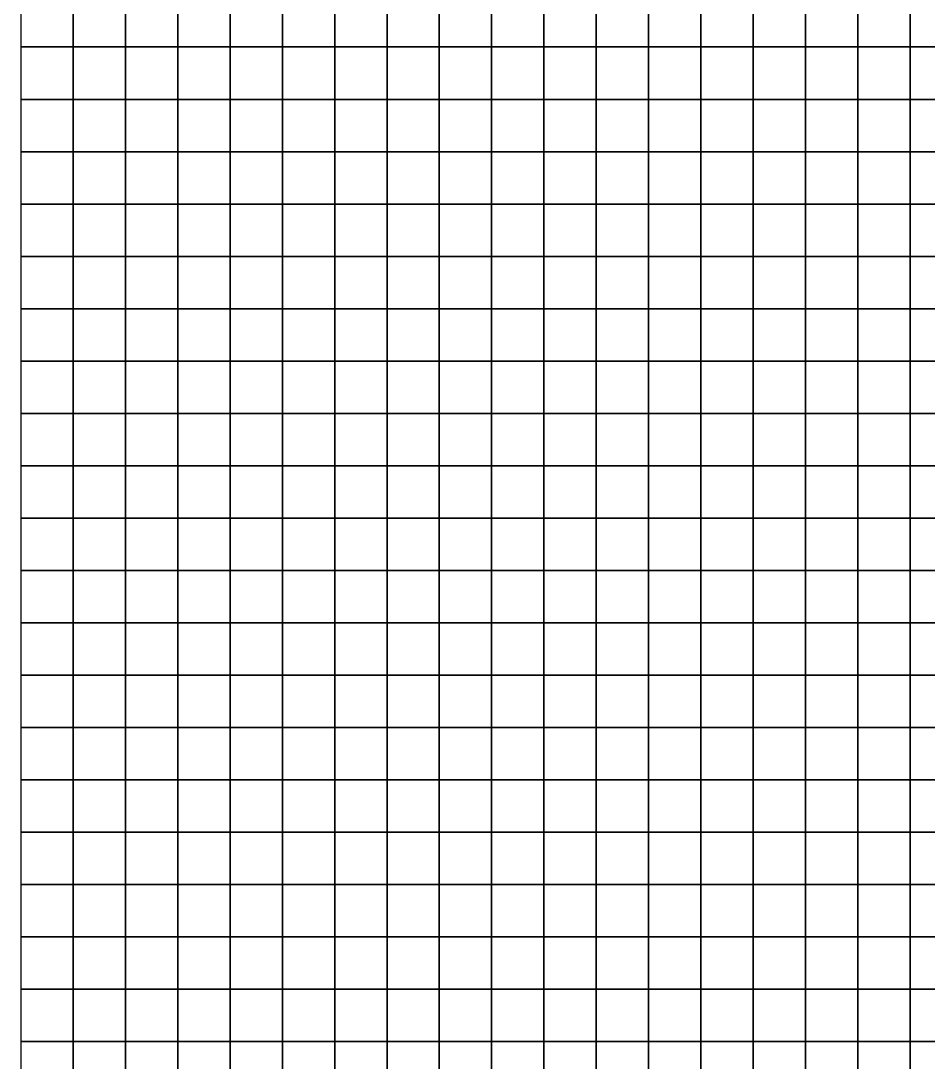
# Model space of a CAD drawing. Header units: metres. Extents: x 0 to 700, y 0 to 800.
# Drawn here: x 0 to 173.4, y 196.1 to 395 of the extents above; entities that cross this region are included whole.
import ezdxf

# ---------------------------------------------------------------- set-up
doc = ezdxf.new("R2010")
doc.units = ezdxf.units.M

msp = doc.modelspace()

# ---------------------------------------------------------------- linework, layer by layer
at = {"layer": 'C2'}
for points in [[(0, 390, -308.18), (10, 390, -308.89), (10, 400, -308.64), (0, 400, -308.08)], [(10, 390, -308.89), (20, 390, -308.82), (20, 400, -308.59), (10, 400, -308.64)], [(20, 390, -308.82), (30, 390, -309.54), (30, 400, -309.18), (20, 400, -308.59)], [(30, 390, -309.54), (40, 390, -310.82), (40, 400, -310.28), (30, 400, -309.18)], [(40, 390, -310.82), (50, 390, -311.36), (50, 400, -310.79), (40, 400, -310.28)], [(50, 390, -311.36), (60, 390, -310.93), (60, 400, -310.45), (50, 400, -310.79)], [(60, 390, -310.93), (70, 390, -309.84), (70, 400, -309.63), (60, 400, -310.45)], [(70, 390, -309.84), (80, 390, -309.92), (80, 400, -309.75), (70, 400, -309.63)], [(80, 390, -309.92), (90, 390, -311.2), (90, 400, -310.87), (80, 400, -309.75)], [(90, 390, -311.2), (100, 390, -311.43), (100, 400, -311.11), (90, 400, -310.87)], [(100, 390, -311.43), (110, 390, -310.33), (110, 400, -310.1), (100, 400, -311.11)], [(110, 390, -310.33), (120, 390, -308.19), (120, 400, -308.23), (110, 400, -310.1)], [(120, 390, -308.19), (130, 390, -307.43), (130, 400, -307.51), (120, 400, -308.23)], [(130, 390, -307.43), (140, 390, -308.02), (140, 400, -307.89), (130, 400, -307.51)], [(140, 390, -308.02), (150, 390, -307.87), (150, 400, -307.72), (140, 400, -307.89)], [(150, 390, -307.87), (160, 390, -306.68), (160, 400, -306.54), (150, 400, -307.72)], [(160, 390, -306.68), (170, 390, -304.88), (170, 400, -304.83), (160, 400, -306.54)], [(170, 390, -304.88), (180, 390, -304.86), (180, 400, -304.71), (170, 400, -304.83)], [(0, 380, -309.53), (10, 380, -310.18), (10, 390, -308.89), (0, 390, -308.18)], [(10, 380, -310.18), (20, 380, -310.13), (20, 390, -308.82), (10, 390, -308.89)], [(20, 380, -310.13), (30, 380, -310.79), (30, 390, -309.54), (20, 390, -308.82)], [(30, 380, -310.79), (40, 380, -311.95), (40, 390, -310.82), (30, 390, -309.54)], [(40, 380, -311.95), (50, 380, -312.43), (50, 390, -311.36), (40, 390, -310.82)], [(50, 380, -312.43), (60, 380, -312.03), (60, 390, -310.93), (50, 390, -311.36)], [(60, 380, -312.03), (70, 380, -311.02), (70, 390, -309.84), (60, 390, -310.93)], [(70, 380, -311.02), (80, 380, -311.05), (80, 390, -309.92), (70, 390, -309.84)], [(80, 380, -311.05), (90, 380, -312.17), (90, 390, -311.2), (80, 390, -309.92)], [(90, 380, -312.17), (100, 380, -312.33), (100, 390, -311.43), (90, 390, -311.2)], [(100, 380, -312.33), (110, 380, -311.28), (110, 390, -310.33), (100, 390, -311.43)], [(110, 380, -311.28), (120, 380, -309.32), (120, 390, -308.19), (110, 390, -310.33)], [(120, 380, -309.32), (130, 380, -308.58), (130, 390, -307.43), (120, 390, -308.19)], [(130, 380, -308.58), (140, 380, -309.03), (140, 390, -308.02), (130, 390, -307.43)], [(140, 380, -309.03), (150, 380, -308.86), (150, 390, -307.87), (140, 390, -308.02)], [(150, 380, -308.86), (160, 380, -307.77), (160, 390, -306.68), (150, 390, -307.87)], [(160, 380, -307.77), (170, 380, -306.17), (170, 390, -304.88), (160, 390, -306.68)], [(170, 380, -306.17), (180, 380, -306.19), (180, 390, -304.86), (170, 390, -304.88)], [(0, 370, -309.13), (10, 370, -309.75), (10, 380, -310.18), (0, 380, -309.53)], [(10, 370, -309.75), (20, 370, -309.63), (20, 380, -310.13), (10, 380, -310.18)], [(20, 370, -309.63), (30, 370, -310.27), (30, 380, -310.79), (20, 380, -310.13)], [(30, 370, -310.27), (40, 370, -311.43), (40, 380, -311.95), (30, 380, -310.79)], [(40, 370, -311.43), (50, 370, -311.91), (50, 380, -312.43), (40, 380, -311.95)], [(50, 370, -311.91), (60, 370, -311.42), (60, 380, -312.03), (50, 380, -312.43)], [(60, 370, -311.42), (70, 370, -310.3), (70, 380, -311.02), (60, 380, -312.03)], [(70, 370, -310.3), (80, 370, -310.33), (80, 380, -311.05), (70, 380, -311.02)], [(80, 370, -310.33), (90, 370, -311.53), (90, 380, -312.17), (80, 380, -311.05)], [(90, 370, -311.53), (100, 370, -311.72), (100, 380, -312.33), (90, 380, -312.17)], [(100, 370, -311.72), (110, 370, -310.62), (110, 380, -311.28), (100, 380, -312.33)], [(110, 370, -310.62), (120, 370, -308.56), (120, 380, -309.32), (110, 380, -311.28)], [(120, 370, -308.56), (130, 370, -307.8), (130, 380, -308.58), (120, 380, -309.32)], [(130, 370, -307.8), (140, 370, -308.35), (140, 380, -309.03), (130, 380, -308.58)], [(140, 370, -308.35), (150, 370, -308.24), (150, 380, -308.86), (140, 380, -309.03)], [(150, 370, -308.24), (160, 370, -307.19), (160, 380, -307.77), (150, 380, -308.86)], [(160, 370, -307.19), (170, 370, -305.65), (170, 380, -306.17), (160, 380, -307.77)], [(170, 370, -305.65), (180, 370, -305.74), (180, 380, -306.19), (170, 380, -306.17)], [(0, 360, -307.12), (10, 360, -307.77), (10, 370, -309.75), (0, 370, -309.13)], [(10, 360, -307.77), (20, 360, -307.56), (20, 370, -309.63), (10, 370, -309.75)], [(20, 360, -307.56), (30, 360, -308.23), (30, 370, -310.27), (20, 370, -309.63)], [(30, 360, -308.23), (40, 360, -309.54), (40, 370, -311.43), (30, 370, -310.27)], [(40, 360, -309.54), (50, 360, -310.08), (50, 370, -311.91), (40, 370, -311.43)], [(50, 360, -310.08), (60, 360, -309.45), (60, 370, -311.42), (50, 370, -311.91)], [(60, 360, -309.45), (70, 360, -308.07), (70, 370, -310.3), (60, 370, -311.42)], [(70, 360, -308.07), (80, 360, -308.13), (80, 370, -310.33), (70, 370, -310.3)], [(80, 360, -308.13), (90, 360, -309.59), (90, 370, -311.53), (80, 370, -310.33)], [(90, 360, -309.59), (100, 360, -309.91), (100, 370, -311.72), (90, 370, -311.53)], [(100, 360, -309.91), (110, 360, -308.68), (110, 370, -310.62), (100, 370, -311.72)], [(110, 360, -308.68), (120, 360, -306.32), (120, 370, -308.56), (110, 370, -310.62)], [(120, 360, -306.32), (130, 360, -305.54), (130, 370, -307.8), (120, 370, -308.56)], [(130, 360, -305.54), (140, 360, -306.34), (140, 370, -308.35), (130, 370, -307.8)], [(140, 360, -306.34), (150, 360, -306.36), (150, 370, -308.24), (140, 370, -308.35)], [(150, 360, -306.36), (160, 360, -305.24), (160, 370, -307.19), (150, 370, -308.24)], [(160, 360, -305.24), (170, 360, -303.56), (170, 370, -305.65), (160, 370, -307.19)], [(170, 360, -303.56), (180, 360, -303.77), (180, 370, -305.74), (170, 370, -305.65)], [(0, 350, -306.4), (10, 350, -306.9), (10, 360, -307.77), (0, 360, -307.12)], [(10, 350, -306.9), (20, 350, -306.56), (20, 360, -307.56), (10, 360, -307.77)], [(20, 350, -306.56), (30, 350, -307.06), (30, 360, -308.23), (20, 360, -307.56)], [(30, 350, -307.06), (40, 350, -308.23), (40, 360, -309.54), (30, 360, -308.23)], [(40, 350, -308.23), (50, 350, -308.71), (50, 360, -310.08), (40, 360, -309.54)], [(50, 350, -308.71), (60, 350, -308.01), (60, 360, -309.45), (50, 360, -310.08)], [(60, 350, -308.01), (70, 350, -306.57), (70, 360, -308.07), (60, 360, -309.45)], [(70, 350, -306.57), (80, 350, -306.61), (80, 360, -308.13), (70, 360, -308.07)], [(80, 350, -306.61), (90, 350, -308.09), (90, 360, -309.59), (80, 360, -308.13)], [(90, 350, -308.09), (100, 350, -308.46), (100, 360, -309.91), (90, 360, -309.59)], [(100, 350, -308.46), (110, 350, -307.22), (110, 360, -308.68), (100, 360, -309.91)], [(110, 350, -307.22), (120, 350, -304.88), (120, 360, -306.32), (110, 360, -308.68)], [(120, 350, -304.88), (130, 350, -304.13), (130, 360, -305.54), (120, 360, -306.32)], [(130, 350, -304.13), (140, 350, -305), (140, 360, -306.34), (130, 360, -305.54)], [(140, 350, -305), (150, 350, -305.12), (150, 360, -306.36), (140, 360, -306.34)], [(150, 350, -305.12), (160, 350, -304.07), (160, 360, -305.24), (150, 360, -306.36)], [(160, 350, -304.07), (170, 350, -302.59), (170, 360, -303.56), (160, 360, -305.24)], [(170, 350, -302.59), (180, 350, -302.87), (180, 360, -303.77), (170, 360, -303.56)], [(0, 340, -305.63), (10, 340, -305.99), (10, 350, -306.9), (0, 350, -306.4)], [(10, 340, -305.99), (20, 340, -305.55), (20, 350, -306.56), (10, 350, -306.9)], [(20, 340, -305.55), (30, 340, -305.89), (30, 350, -307.06), (20, 350, -306.56)], [(30, 340, -305.89), (40, 340, -306.85), (40, 350, -308.23), (30, 350, -307.06)], [(40, 340, -306.85), (50, 340, -307.17), (50, 350, -308.71), (40, 350, -308.23)], [(50, 340, -307.17), (60, 340, -306.43), (60, 350, -308.01), (50, 350, -308.71)], [(60, 340, -306.43), (70, 340, -304.99), (70, 350, -306.57), (60, 350, -308.01)], [(70, 340, -304.99), (80, 340, -305.01), (80, 350, -306.61), (70, 350, -306.57)], [(80, 340, -305.01), (90, 340, -306.4), (90, 350, -308.09), (80, 350, -306.61)], [(90, 340, -306.4), (100, 340, -306.74), (100, 350, -308.46), (90, 350, -308.09)], [(100, 340, -306.74), (110, 340, -305.6), (110, 350, -307.22), (100, 350, -308.46)], [(110, 340, -305.6), (120, 340, -303.39), (120, 350, -304.88), (110, 350, -307.22)], [(120, 340, -303.39), (130, 340, -302.72), (130, 350, -304.13), (120, 350, -304.88)], [(130, 340, -302.72), (140, 340, -303.62), (140, 350, -305), (130, 350, -304.13)], [(140, 340, -303.62), (150, 340, -303.79), (150, 350, -305.12), (140, 350, -305)], [(150, 340, -303.79), (160, 340, -302.91), (160, 350, -304.07), (150, 350, -305.12)], [(160, 340, -302.91), (170, 340, -301.69), (170, 350, -302.59), (160, 350, -304.07)], [(170, 340, -301.69), (180, 340, -302.06), (180, 350, -302.87), (170, 350, -302.59)], [(0, 330, -305.73), (10, 330, -305.83), (10, 340, -305.99), (0, 340, -305.63)], [(10, 330, -305.83), (20, 330, -305.24), (20, 340, -305.55), (10, 340, -305.99)], [(20, 330, -305.24), (30, 330, -305.32), (30, 340, -305.89), (20, 340, -305.55)], [(30, 330, -305.32), (40, 330, -305.9), (40, 340, -306.85), (30, 340, -305.89)], [(40, 330, -305.9), (50, 330, -305.95), (50, 340, -307.17), (40, 340, -306.85)], [(50, 330, -305.95), (60, 330, -305.19), (60, 340, -306.43), (50, 340, -307.17)], [(60, 330, -305.19), (70, 330, -303.93), (70, 340, -304.99), (60, 340, -306.43)], [(70, 330, -303.93), (80, 330, -303.93), (80, 340, -305.01), (70, 340, -304.99)], [(80, 330, -303.93), (90, 330, -305.07), (90, 340, -306.4), (80, 340, -305.01)], [(90, 330, -305.07), (100, 330, -305.35), (100, 340, -306.74), (90, 340, -306.4)], [(100, 330, -305.35), (110, 330, -304.42), (110, 340, -305.6), (100, 340, -306.74)], [(110, 330, -304.42), (120, 330, -302.6), (120, 340, -303.39), (110, 340, -305.6)], [(120, 330, -302.6), (130, 330, -302.07), (130, 340, -302.72), (120, 340, -303.39)], [(130, 330, -302.07), (140, 330, -302.84), (140, 340, -303.62), (130, 340, -302.72)], [(140, 330, -302.84), (150, 330, -303), (150, 340, -303.79), (140, 340, -303.62)], [(150, 330, -303), (160, 330, -302.34), (160, 340, -302.91), (150, 340, -303.79)], [(160, 330, -302.34), (170, 330, -301.43), (170, 340, -301.69), (160, 340, -302.91)], [(170, 330, -301.43), (180, 330, -301.8), (180, 340, -302.06), (170, 340, -301.69)], [(0, 320, -304.91), (10, 320, -304.85), (10, 330, -305.83), (0, 330, -305.73)], [(10, 320, -304.85), (20, 320, -304.2), (20, 330, -305.24), (10, 330, -305.83)], [(20, 320, -304.2), (30, 320, -304.09), (30, 330, -305.32), (20, 330, -305.24)], [(30, 320, -304.09), (40, 320, -304.44), (40, 330, -305.9), (30, 330, -305.32)], [(40, 320, -304.44), (50, 320, -304.32), (50, 330, -305.95), (40, 330, -305.9)], [(50, 320, -304.32), (60, 320, -303.51), (60, 330, -305.19), (50, 330, -305.95)], [(60, 320, -303.51), (70, 320, -302.3), (70, 330, -303.93), (60, 330, -305.19)], [(70, 320, -302.3), (80, 320, -302.26), (80, 330, -303.93), (70, 330, -303.93)], [(80, 320, -302.26), (90, 320, -303.25), (90, 330, -305.07), (80, 330, -303.93)], [(90, 320, -303.25), (100, 320, -303.5), (100, 330, -305.35), (90, 330, -305.07)], [(100, 320, -303.5), (110, 320, -302.65), (110, 330, -304.42), (100, 330, -305.35)], [(110, 320, -302.65), (120, 320, -301.01), (120, 330, -302.6), (110, 330, -304.42)], [(120, 320, -301.01), (130, 320, -300.57), (130, 330, -302.07), (120, 330, -302.6)], [(130, 320, -300.57), (140, 320, -301.31), (140, 330, -302.84), (130, 330, -302.07)], [(140, 320, -301.31), (150, 320, -301.57), (150, 330, -303), (140, 330, -302.84)], [(150, 320, -301.57), (160, 320, -301.13), (160, 330, -302.34), (150, 330, -303)], [(160, 320, -301.13), (170, 320, -300.55), (170, 330, -301.43), (160, 330, -302.34)], [(170, 320, -300.55), (180, 320, -301.07), (180, 330, -301.8), (170, 330, -301.43)], [(0, 310, -302.69), (10, 310, -302.6), (10, 320, -304.85), (0, 320, -304.91)], [(10, 310, -302.6), (20, 310, -301.83), (20, 320, -304.2), (10, 320, -304.85)], [(20, 310, -301.83), (30, 310, -301.68), (30, 320, -304.09), (20, 320, -304.2)], [(30, 310, -301.68), (40, 310, -302.05), (40, 320, -304.44), (30, 320, -304.09)], [(40, 310, -302.05), (50, 310, -301.91), (50, 320, -304.32), (40, 320, -304.44)], [(50, 310, -301.91), (60, 310, -300.93), (60, 320, -303.51), (50, 320, -304.32)], [(60, 310, -300.93), (70, 310, -299.51), (70, 320, -302.3), (60, 320, -303.51)], [(70, 310, -299.51), (80, 310, -299.45), (80, 320, -302.26), (70, 320, -302.3)], [(80, 310, -299.45), (90, 310, -300.58), (90, 320, -303.25), (80, 320, -302.26)], [(90, 310, -300.58), (100, 310, -300.9), (100, 320, -303.5), (90, 320, -303.25)], [(100, 310, -300.9), (110, 310, -299.95), (110, 320, -302.65), (100, 320, -303.5)], [(110, 310, -299.95), (120, 310, -298.14), (120, 320, -301.01), (110, 320, -302.65)], [(120, 310, -298.14), (130, 310, -297.72), (130, 320, -300.57), (120, 320, -301.01)], [(130, 310, -297.72), (140, 310, -298.65), (140, 320, -301.31), (130, 320, -300.57)], [(140, 310, -298.65), (150, 310, -299.09), (150, 320, -301.57), (140, 320, -301.31)], [(150, 310, -299.09), (160, 310, -298.74), (160, 320, -301.13), (150, 320, -301.57)], [(160, 310, -298.74), (170, 310, -298.25), (170, 320, -300.55), (160, 320, -301.13)], [(170, 310, -298.25), (180, 310, -298.98), (180, 320, -301.07), (170, 320, -300.55)], [(0, 300, -302.2), (10, 300, -302.01), (10, 310, -302.6), (0, 310, -302.69)], [(10, 300, -302.01), (20, 300, -301.2), (20, 310, -301.83), (10, 310, -302.6)], [(20, 300, -301.2), (30, 300, -300.89), (30, 310, -301.68), (20, 310, -301.83)], [(30, 300, -300.89), (40, 300, -301.11), (40, 310, -302.05), (30, 310, -301.68)], [(40, 300, -301.11), (50, 300, -300.87), (50, 310, -301.91), (40, 310, -302.05)], [(50, 300, -300.87), (60, 300, -299.83), (60, 310, -300.93), (50, 310, -301.91)], [(60, 300, -299.83), (70, 300, -298.46), (70, 310, -299.51), (60, 310, -300.93)], [(70, 300, -298.46), (80, 300, -298.34), (80, 310, -299.45), (70, 310, -299.51)], [(80, 300, -298.34), (90, 300, -299.34), (90, 310, -300.58), (80, 310, -299.45)], [(90, 300, -299.34), (100, 300, -299.64), (100, 310, -300.9), (90, 310, -300.58)], [(100, 300, -299.64), (110, 300, -298.72), (110, 310, -299.95), (100, 310, -300.9)], [(110, 300, -298.72), (120, 300, -297.05), (120, 310, -298.14), (110, 310, -299.95)], [(120, 300, -297.05), (130, 300, -296.67), (130, 310, -297.72), (120, 310, -298.14)], [(130, 300, -296.67), (140, 300, -297.55), (140, 310, -298.65), (130, 310, -297.72)], [(140, 300, -297.55), (150, 300, -298.04), (150, 310, -299.09), (140, 310, -298.65)], [(150, 300, -298.04), (160, 300, -297.82), (160, 310, -298.74), (150, 310, -299.09)], [(160, 300, -297.82), (170, 300, -297.62), (170, 310, -298.25), (160, 310, -298.74)], [(170, 300, -297.62), (180, 300, -298.45), (180, 310, -298.98), (170, 310, -298.25)], [(0, 290, -302.03), (10, 290, -301.84), (10, 300, -302.01), (0, 300, -302.2)], [(10, 290, -301.84), (20, 290, -301.01), (20, 300, -301.2), (10, 300, -302.01)], [(20, 290, -301.01), (30, 290, -300.67), (30, 300, -300.89), (20, 300, -301.2)], [(30, 290, -300.67), (40, 290, -300.78), (40, 300, -301.11), (30, 300, -300.89)], [(40, 290, -300.78), (50, 290, -300.44), (50, 300, -300.87), (40, 300, -301.11)], [(50, 290, -300.44), (60, 290, -299.37), (60, 300, -299.83), (50, 300, -300.87)], [(60, 290, -299.37), (70, 290, -297.99), (70, 300, -298.46), (60, 300, -299.83)], [(70, 290, -297.99), (80, 290, -297.79), (80, 300, -298.34), (70, 300, -298.46)], [(80, 290, -297.79), (90, 290, -298.69), (90, 300, -299.34), (80, 300, -298.34)], [(90, 290, -298.69), (100, 290, -298.92), (100, 300, -299.64), (90, 300, -299.34)], [(100, 290, -298.92), (110, 290, -298.05), (110, 300, -298.72), (100, 300, -299.64)], [(110, 290, -298.05), (120, 290, -296.49), (120, 300, -297.05), (110, 300, -298.72)], [(120, 290, -296.49), (130, 290, -296.15), (130, 300, -296.67), (120, 300, -297.05)], [(130, 290, -296.15), (140, 290, -296.98), (140, 300, -297.55), (130, 300, -296.67)], [(140, 290, -296.98), (150, 290, -297.48), (150, 300, -298.04), (140, 300, -297.55)], [(150, 290, -297.48), (160, 290, -297.39), (160, 300, -297.82), (150, 300, -298.04)], [(160, 290, -297.39), (170, 290, -297.41), (170, 300, -297.62), (160, 300, -297.82)], [(170, 290, -297.41), (180, 290, -298.29), (180, 300, -298.45), (170, 300, -297.62)], [(0, 280, -303.12), (10, 280, -302.89), (10, 290, -301.84), (0, 290, -302.03)], [(10, 280, -302.89), (20, 280, -302.07), (20, 290, -301.01), (10, 290, -301.84)], [(20, 280, -302.07), (30, 280, -301.64), (30, 290, -300.67), (20, 290, -301.01)], [(30, 280, -301.64), (40, 280, -301.55), (40, 290, -300.78), (30, 290, -300.67)], [(40, 280, -301.55), (50, 280, -301.06), (50, 290, -300.44), (40, 290, -300.78)], [(50, 280, -301.06), (60, 280, -300.04), (60, 290, -299.37), (50, 290, -300.44)], [(60, 280, -300.04), (70, 280, -298.76), (70, 290, -297.99), (60, 290, -299.37)], [(70, 280, -298.76), (80, 280, -298.47), (80, 290, -297.79), (70, 290, -297.99)], [(80, 280, -298.47), (90, 280, -299.12), (90, 290, -298.69), (80, 290, -297.79)], [(90, 280, -299.12), (100, 280, -299.22), (100, 290, -298.92), (90, 290, -298.69)], [(100, 280, -299.22), (110, 280, -298.5), (110, 290, -298.05), (100, 290, -298.92)], [(110, 280, -298.5), (120, 280, -297.22), (120, 290, -296.49), (110, 290, -298.05)], [(120, 280, -297.22), (130, 280, -296.92), (130, 290, -296.15), (120, 290, -296.49)], [(130, 280, -296.92), (140, 280, -297.56), (140, 290, -296.98), (130, 290, -296.15)], [(140, 280, -297.56), (150, 280, -297.93), (150, 290, -297.48), (140, 290, -296.98)], [(150, 280, -297.93), (160, 280, -297.89), (160, 290, -297.39), (150, 290, -297.48)], [(160, 280, -297.89), (170, 280, -297.99), (170, 290, -297.41), (160, 290, -297.39)], [(170, 280, -297.99), (180, 280, -298.81), (180, 290, -298.29), (170, 290, -297.41)], [(0, 270, -303.2), (10, 270, -303.06), (10, 280, -302.89), (0, 280, -303.12)], [(10, 270, -303.06), (20, 270, -302.23), (20, 280, -302.07), (10, 280, -302.89)], [(20, 270, -302.23), (30, 270, -301.85), (30, 280, -301.64), (20, 280, -302.07)], [(30, 270, -301.85), (40, 270, -301.75), (40, 280, -301.55), (30, 280, -301.64)], [(40, 270, -301.75), (50, 270, -301.21), (50, 280, -301.06), (40, 280, -301.55)], [(50, 270, -301.21), (60, 270, -300.18), (60, 280, -300.04), (50, 280, -301.06)], [(60, 270, -300.18), (70, 270, -298.88), (70, 280, -298.76), (60, 280, -300.04)], [(70, 270, -298.88), (80, 270, -298.52), (80, 280, -298.47), (70, 280, -298.76)], [(80, 270, -298.52), (90, 270, -299.14), (90, 280, -299.12), (80, 280, -298.47)], [(90, 270, -299.14), (100, 270, -299.26), (100, 280, -299.22), (90, 280, -299.12)], [(100, 270, -299.26), (110, 270, -298.68), (110, 280, -298.5), (100, 280, -299.22)], [(110, 270, -298.68), (120, 270, -297.55), (120, 280, -297.22), (110, 280, -298.5)], [(120, 270, -297.55), (130, 270, -297.37), (130, 280, -296.92), (120, 280, -297.22)], [(130, 270, -297.37), (140, 270, -298.07), (140, 280, -297.56), (130, 280, -296.92)], [(140, 270, -298.07), (150, 270, -298.47), (150, 280, -297.93), (140, 280, -297.56)], [(150, 270, -298.47), (160, 270, -298.55), (160, 280, -297.89), (150, 280, -297.93)], [(160, 270, -298.55), (170, 270, -298.73), (170, 280, -297.99), (160, 280, -297.89)], [(170, 270, -298.73), (180, 270, -299.52), (180, 280, -298.81), (170, 280, -297.99)], [(0, 260, -302.24), (10, 260, -302.21), (10, 270, -303.06), (0, 270, -303.2)], [(10, 260, -302.21), (20, 260, -301.43), (20, 270, -302.23), (10, 270, -303.06)], [(20, 260, -301.43), (30, 260, -301.14), (30, 270, -301.85), (20, 270, -302.23)], [(30, 260, -301.14), (40, 260, -301.16), (40, 270, -301.75), (30, 270, -301.85)], [(40, 260, -301.16), (50, 260, -300.65), (50, 270, -301.21), (40, 270, -301.75)], [(50, 260, -300.65), (60, 260, -299.65), (60, 270, -300.18), (50, 270, -301.21)], [(60, 260, -299.65), (70, 260, -298.25), (70, 270, -298.88), (60, 270, -300.18)], [(70, 260, -298.25), (80, 260, -297.84), (80, 270, -298.52), (70, 270, -298.88)], [(80, 260, -297.84), (90, 260, -298.54), (90, 270, -299.14), (80, 270, -298.52)], [(90, 260, -298.54), (100, 260, -298.72), (100, 270, -299.26), (90, 270, -299.14)], [(100, 260, -298.72), (110, 260, -298.25), (110, 270, -298.68), (100, 270, -299.26)], [(110, 260, -298.25), (120, 260, -297.19), (120, 270, -297.55), (110, 270, -298.68)], [(120, 260, -297.19), (130, 260, -297.16), (130, 270, -297.37), (120, 270, -297.55)], [(130, 260, -297.16), (140, 260, -298.06), (140, 270, -298.07), (130, 270, -297.37)], [(140, 260, -298.06), (150, 260, -298.61), (150, 270, -298.47), (140, 270, -298.07)], [(150, 260, -298.61), (160, 260, -298.82), (160, 270, -298.55), (150, 270, -298.47)], [(160, 260, -298.82), (170, 260, -299.11), (170, 270, -298.73), (160, 270, -298.55)], [(170, 260, -299.11), (180, 260, -299.97), (180, 270, -299.52), (170, 270, -298.73)], [(0, 250, -302.26), (10, 250, -302.03), (10, 260, -302.21), (0, 260, -302.24)], [(10, 250, -302.03), (20, 250, -301.15), (20, 260, -301.43), (10, 260, -302.21)], [(20, 250, -301.15), (30, 250, -300.7), (30, 260, -301.14), (20, 260, -301.43)], [(30, 250, -300.7), (40, 250, -300.52), (40, 260, -301.16), (30, 260, -301.14)], [(40, 250, -300.52), (50, 250, -300.02), (50, 260, -300.65), (40, 260, -301.16)], [(50, 250, -300.02), (60, 250, -299.09), (60, 260, -299.65), (50, 260, -300.65)], [(60, 250, -299.09), (70, 250, -297.86), (70, 260, -298.25), (60, 260, -299.65)], [(70, 250, -297.86), (80, 250, -297.49), (80, 260, -297.84), (70, 260, -298.25)], [(80, 250, -297.49), (90, 250, -298.11), (90, 260, -298.54), (80, 260, -297.84)], [(90, 250, -298.11), (100, 250, -298.36), (100, 260, -298.72), (90, 260, -298.54)], [(100, 250, -298.36), (110, 250, -298.12), (110, 260, -298.25), (100, 260, -298.72)], [(110, 250, -298.12), (120, 250, -297.51), (120, 260, -297.19), (110, 260, -298.25)], [(120, 250, -297.51), (130, 250, -297.73), (130, 260, -297.16), (120, 260, -297.19)], [(130, 250, -297.73), (140, 250, -298.72), (140, 260, -298.06), (130, 260, -297.16)], [(140, 250, -298.72), (150, 250, -299.37), (150, 260, -298.61), (140, 260, -298.06)], [(150, 250, -299.37), (160, 250, -299.73), (160, 260, -298.82), (150, 260, -298.61)], [(160, 250, -299.73), (170, 250, -300.18), (170, 260, -299.11), (160, 260, -298.82)], [(170, 250, -300.18), (180, 250, -301.06), (180, 260, -299.97), (170, 260, -299.11)], [(0, 240, -302.1), (10, 240, -301.56), (10, 250, -302.03), (0, 250, -302.26)], [(10, 240, -301.56), (20, 240, -300.57), (20, 250, -301.15), (10, 250, -302.03)], [(20, 240, -300.57), (30, 240, -299.89), (30, 250, -300.7), (20, 250, -301.15)], [(30, 240, -299.89), (40, 240, -299.41), (40, 250, -300.52), (30, 250, -300.7)], [(40, 240, -299.41), (50, 240, -298.89), (50, 250, -300.02), (40, 250, -300.52)], [(50, 240, -298.89), (60, 240, -298.14), (60, 250, -299.09), (50, 250, -300.02)], [(60, 240, -298.14), (70, 240, -297.2), (70, 250, -297.86), (60, 250, -299.09)], [(70, 240, -297.2), (80, 240, -296.95), (80, 250, -297.49), (70, 250, -297.86)], [(80, 240, -296.95), (90, 240, -297.44), (90, 250, -298.11), (80, 250, -297.49)], [(90, 240, -297.44), (100, 240, -297.76), (100, 250, -298.36), (90, 250, -298.11)], [(100, 240, -297.76), (110, 240, -297.83), (110, 250, -298.12), (100, 250, -298.36)], [(110, 240, -297.83), (120, 240, -297.77), (120, 250, -297.51), (110, 250, -298.12)], [(120, 240, -297.77), (130, 240, -298.27), (130, 250, -297.73), (120, 250, -297.51)], [(130, 240, -298.27), (140, 240, -299.32), (140, 250, -298.72), (130, 250, -297.73)], [(140, 240, -299.32), (150, 240, -300.08), (150, 250, -299.37), (140, 250, -298.72)], [(150, 240, -300.08), (160, 240, -300.69), (160, 250, -299.73), (150, 250, -299.37)], [(160, 240, -300.69), (170, 240, -301.4), (170, 250, -300.18), (160, 250, -299.73)], [(170, 240, -301.4), (180, 240, -302.3), (180, 250, -301.06), (170, 250, -300.18)], [(0, 230, -299.76), (10, 230, -299.23), (10, 240, -301.56), (0, 240, -302.1)], [(10, 230, -299.23), (20, 230, -298.44), (20, 240, -300.57), (10, 240, -301.56)], [(20, 230, -298.44), (30, 230, -297.88), (30, 240, -299.89), (20, 240, -300.57)], [(30, 230, -297.88), (40, 230, -297.47), (40, 240, -299.41), (30, 240, -299.89)], [(40, 230, -297.47), (50, 230, -297.11), (50, 240, -298.89), (40, 240, -299.41)], [(50, 230, -297.11), (60, 230, -296.66), (60, 240, -298.14), (50, 240, -298.89)], [(60, 230, -296.66), (70, 230, -296.08), (70, 240, -297.2), (60, 240, -298.14)], [(70, 230, -296.08), (80, 230, -296.05), (80, 240, -296.95), (70, 240, -297.2)], [(80, 230, -296.05), (90, 230, -296.5), (90, 240, -297.44), (80, 240, -296.95)], [(90, 230, -296.5), (100, 230, -296.91), (100, 240, -297.76), (90, 240, -297.44)], [(100, 230, -296.91), (110, 230, -297.23), (110, 240, -297.83), (100, 240, -297.76)], [(110, 230, -297.23), (120, 230, -297.52), (120, 240, -297.77), (110, 240, -297.83)], [(120, 230, -297.52), (130, 230, -298.23), (130, 240, -298.27), (120, 240, -297.77)], [(130, 230, -298.23), (140, 230, -299.34), (140, 240, -299.32), (130, 240, -298.27)], [(140, 230, -299.34), (150, 230, -300.25), (150, 240, -300.08), (140, 240, -299.32)], [(150, 230, -300.25), (160, 230, -301.12), (160, 240, -300.69), (150, 240, -300.08)], [(160, 230, -301.12), (170, 230, -302.09), (170, 240, -301.4), (160, 240, -300.69)], [(170, 230, -302.09), (180, 230, -303.12), (180, 240, -302.3), (170, 240, -301.4)], [(0, 220, -299.47), (10, 220, -298.63), (10, 230, -299.23), (0, 230, -299.76)], [(10, 220, -298.63), (20, 220, -297.8), (20, 230, -298.44), (10, 230, -299.23)], [(20, 220, -297.8), (30, 220, -297.04), (30, 230, -297.88), (20, 230, -298.44)], [(30, 220, -297.04), (40, 220, -296.31), (40, 230, -297.47), (30, 230, -297.88)], [(40, 220, -296.31), (50, 220, -295.92), (50, 230, -297.11), (40, 230, -297.47)], [(50, 220, -295.92), (60, 220, -295.71), (60, 230, -296.66), (50, 230, -297.11)], [(60, 220, -295.71), (70, 220, -295.48), (70, 230, -296.08), (60, 230, -296.66)], [(70, 220, -295.48), (80, 220, -295.57), (80, 230, -296.05), (70, 230, -296.08)], [(80, 220, -295.57), (90, 220, -295.8), (90, 230, -296.5), (80, 230, -296.05)], [(90, 220, -295.8), (100, 220, -296.24), (100, 230, -296.91), (90, 230, -296.5)], [(100, 220, -296.24), (110, 220, -296.89), (110, 230, -297.23), (100, 230, -296.91)], [(110, 220, -296.89), (120, 220, -297.77), (120, 230, -297.52), (110, 230, -297.23)], [(120, 220, -297.77), (130, 220, -298.75), (130, 230, -298.23), (120, 230, -297.52)], [(130, 220, -298.75), (140, 220, -299.93), (140, 230, -299.34), (130, 230, -298.23)], [(140, 220, -299.93), (150, 220, -301.02), (150, 230, -300.25), (140, 230, -299.34)], [(150, 220, -301.02), (160, 220, -302.26), (160, 230, -301.12), (150, 230, -300.25)], [(160, 220, -302.26), (170, 220, -303.66), (170, 230, -302.09), (160, 230, -301.12)], [(170, 220, -303.66), (180, 220, -304.8), (180, 230, -303.12), (170, 230, -302.09)], [(0, 210, -298.39), (10, 210, -297.37), (10, 220, -298.63), (0, 220, -299.47)], [(10, 210, -297.37), (20, 210, -296.51), (20, 220, -297.8), (10, 220, -298.63)], [(20, 210, -296.51), (30, 210, -295.66), (30, 220, -297.04), (20, 220, -297.8)], [(30, 210, -295.66), (40, 210, -294.76), (40, 220, -296.31), (30, 220, -297.04)], [(40, 210, -294.76), (50, 210, -294.34), (50, 220, -295.92), (40, 220, -296.31)], [(50, 210, -294.34), (60, 210, -294.28), (60, 220, -295.71), (50, 220, -295.92)], [(60, 210, -294.28), (70, 210, -294.28), (70, 220, -295.48), (60, 220, -295.71)], [(70, 210, -294.28), (80, 210, -294.45), (80, 220, -295.57), (70, 220, -295.48)], [(80, 210, -294.45), (90, 210, -294.62), (90, 220, -295.8), (80, 220, -295.57)], [(90, 210, -294.62), (100, 210, -295.12), (100, 220, -296.24), (90, 220, -295.8)], [(100, 210, -295.12), (110, 210, -296.01), (110, 220, -296.89), (100, 220, -296.24)], [(110, 210, -296.01), (120, 210, -297.25), (120, 220, -297.77), (110, 220, -296.89)], [(120, 210, -297.25), (130, 210, -298.52), (130, 220, -298.75), (120, 220, -297.77)], [(130, 210, -298.52), (140, 210, -299.89), (140, 220, -299.93), (130, 220, -298.75)], [(140, 210, -299.89), (150, 210, -301.27), (150, 220, -301.02), (140, 220, -299.93)], [(150, 210, -301.27), (160, 210, -302.92), (160, 220, -302.26), (150, 220, -301.02)], [(160, 210, -302.92), (170, 210, -304.8), (170, 220, -303.66), (160, 220, -302.26)], [(170, 210, -304.8), (180, 210, -306.2), (180, 220, -304.8), (170, 220, -303.66)], [(0, 200, -298.53), (10, 200, -297.27), (10, 210, -297.37), (0, 210, -298.39)], [(10, 200, -297.27), (20, 200, -296.43), (20, 210, -296.51), (10, 210, -297.37)], [(20, 200, -296.43), (30, 200, -295.4), (30, 210, -295.66), (20, 210, -296.51)], [(30, 200, -295.4), (40, 200, -294.21), (40, 210, -294.76), (30, 210, -295.66)], [(40, 200, -294.21), (50, 200, -293.71), (50, 210, -294.34), (40, 210, -294.76)], [(50, 200, -293.71), (60, 200, -293.82), (60, 210, -294.28), (50, 210, -294.34)], [(60, 200, -293.82), (70, 200, -294.13), (70, 210, -294.28), (60, 210, -294.28)], [(70, 200, -294.13), (80, 200, -294.36), (80, 210, -294.45), (70, 210, -294.28)], [(80, 200, -294.36), (90, 200, -294.31), (90, 210, -294.62), (80, 210, -294.45)], [(90, 200, -294.31), (100, 200, -294.78), (100, 210, -295.12), (90, 210, -294.62)], [(100, 200, -294.78), (110, 200, -295.85), (110, 210, -296.01), (100, 210, -295.12)], [(110, 200, -295.85), (120, 200, -297.5), (120, 210, -297.25), (110, 210, -296.01)], [(120, 200, -297.5), (130, 200, -298.94), (130, 210, -298.52), (120, 210, -297.25)], [(130, 200, -298.94), (140, 200, -300.29), (140, 210, -299.89), (130, 210, -298.52)], [(140, 200, -300.29), (150, 200, -301.78), (150, 210, -301.27), (140, 210, -299.89)], [(150, 200, -301.78), (160, 200, -303.71), (160, 210, -302.92), (150, 210, -301.27)], [(160, 200, -303.71), (170, 200, -305.96), (170, 210, -304.8), (160, 210, -302.92)], [(170, 200, -305.96), (180, 200, -307.62), (180, 210, -306.2), (170, 210, -304.8)], [(0, 190, -299.11), (10, 190, -297.66), (10, 200, -297.27), (0, 200, -298.53)], [(10, 190, -297.66), (20, 190, -296.78), (20, 200, -296.43), (10, 200, -297.27)], [(20, 190, -296.78), (30, 190, -295.58), (30, 200, -295.4), (20, 200, -296.43)], [(30, 190, -295.58), (40, 190, -294.14), (40, 200, -294.21), (30, 200, -295.4)], [(40, 190, -294.14), (50, 190, -293.61), (50, 200, -293.71), (40, 200, -294.21)], [(50, 190, -293.61), (60, 190, -293.82), (60, 200, -293.82), (50, 200, -293.71)], [(60, 190, -293.82), (70, 190, -294.33), (70, 200, -294.13), (60, 200, -293.82)], [(70, 190, -294.33), (80, 190, -294.62), (80, 200, -294.36), (70, 200, -294.13)], [(80, 190, -294.62), (90, 190, -294.41), (90, 200, -294.31), (80, 200, -294.36)], [(90, 190, -294.41), (100, 190, -294.87), (100, 200, -294.78), (90, 200, -294.31)], [(100, 190, -294.87), (110, 190, -296.03), (110, 200, -295.85), (100, 200, -294.78)], [(110, 190, -296.03), (120, 190, -297.89), (120, 200, -297.5), (110, 200, -295.85)], [(120, 190, -297.89), (130, 190, -299.41), (130, 200, -298.94), (120, 200, -297.5)], [(130, 190, -299.41), (140, 190, -300.69), (140, 200, -300.29), (130, 200, -298.94)], [(140, 190, -300.69), (150, 190, -302.26), (150, 200, -301.78), (140, 200, -300.29)], [(150, 190, -302.26), (160, 190, -304.36), (160, 200, -303.71), (150, 200, -301.78)], [(160, 190, -304.36), (170, 190, -306.95), (170, 200, -305.96), (160, 200, -303.71)], [(170, 190, -306.95), (180, 190, -308.79), (180, 200, -307.62), (170, 200, -305.96)]]:
    msp.add_3dface(points, dxfattribs=at)

doc.saveas('drawing.dxf')
